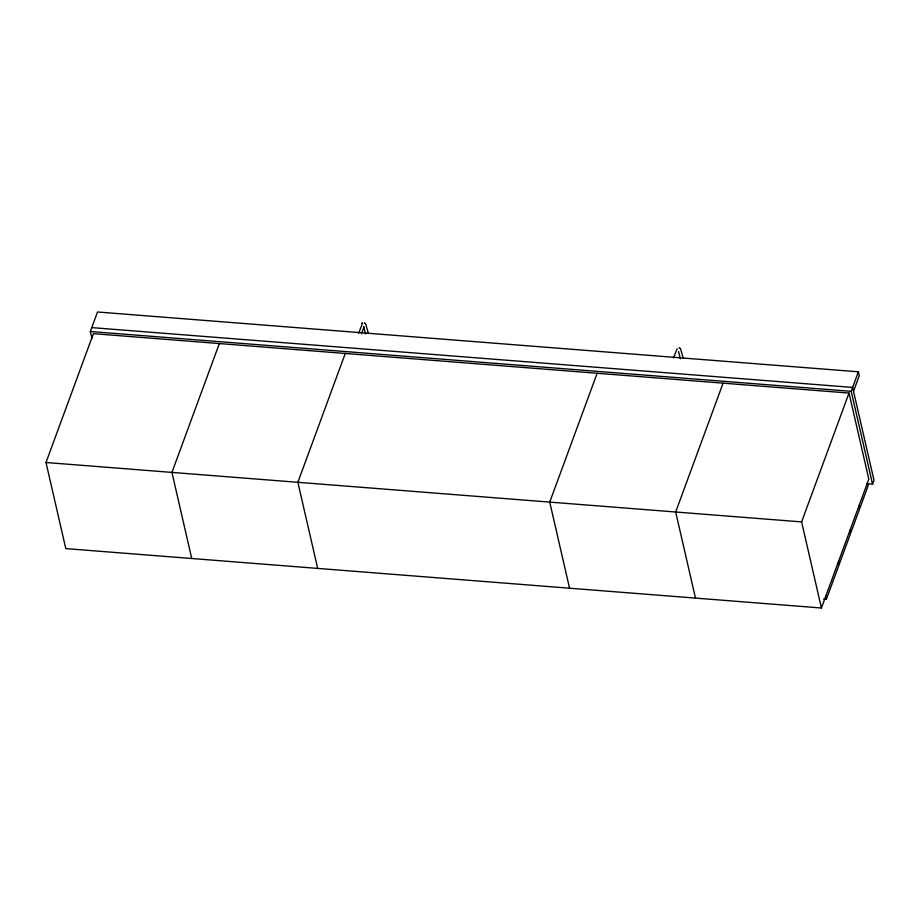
<?xml version="1.0" encoding="UTF-8"?>
<svg xmlns="http://www.w3.org/2000/svg" width="920" height="920" viewBox="0 0 920 920"><rect width="100%" height="100%" fill="white"/><g stroke="black" fill="none" stroke-linecap="round" stroke-linejoin="round"><path stroke-width="1.38" d="M91.931 338.445L90.344 331.51L97.52 311.995L858.383 371.806L859.269 375.671L853.519 391.287M46 462.507L93.403 333.661L849.022 393.058L868.825 479.159L821.422 608.005L65.803 548.607L46 462.507L801.607 521.904L821.422 608.005M219.339 343.551L171.936 472.409L191.739 558.509M345.276 353.452L297.873 482.31L317.676 568.41M358.685 333.132L362.25 324.058M361.502 333.718L363.975 327.002M597.149 373.255L549.734 502.113L569.549 588.213M673.52 357.88L677.085 348.806M723.085 383.157L675.671 512.003L695.485 598.103M801.607 521.904L849.022 393.058M866.835 483.747L872.562 484.196L851.195 391.322L858.383 371.806M823.538 598.966L826.401 599.196L838.971 565.029L838.304 562.131M872.562 484.196L874 480.297L852.633 387.423L91.781 327.612M361.617 323.288L362.411 322.782M90.344 331.51L851.195 391.322M680.34 348.162L683.295 358.317M365.504 323.414L368.448 333.569M679.121 347.565L679.397 348.162M678.523 351.555L680.432 358.754M364.285 322.816L364.561 323.414M363.688 326.807L365.596 334.006M867.387 483.057L868.054 485.955L859.797 508.415L859.13 505.505M858.774 506.483L859.441 509.392L850.816 532.818L850.149 529.92M849.793 530.886L850.459 533.795L839.327 564.052L838.66 561.154M825.723 596.298L826.401 599.196"/></g></svg>
